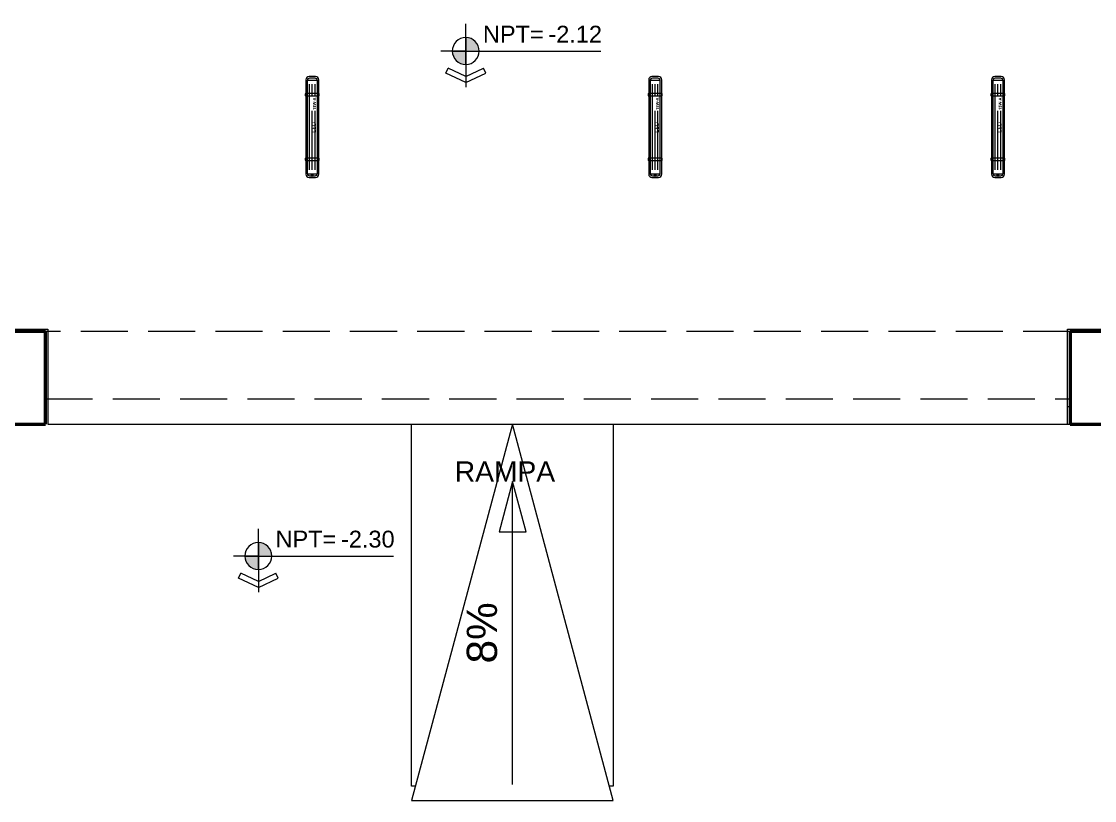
# Model space of a CAD drawing. Header units: metres. Extents: x -4 to 54.5, y -3.3 to 43.7.
# Drawn here: x 25.93 to 32.3, y 27.45 to 32.08 of the extents above; entities that cross this region are included whole.
import ezdxf

# ---------------------------------------------------------------- set-up
doc = ezdxf.new("R2010")
doc.units = ezdxf.units.M
doc.linetypes.add('Derribado', pattern=[0.4, 0.28, -0.12])
doc.layers.get('0').update_dxf_attribs({"color": 8})
for name, color, linetype, lineweight in [('A-AREA', 8, 'Continuous', 9), ('A-DETL', 8, 'Continuous', 9), ('A-DETL-THIN', 8, 'Continuous', 9), ('A-FLOR', 8, 'Continuous', 18), ('G-ANNO-DIMS', 8, 'Continuous', 9), ('G-ANNO-TEXT', 8, 'Continuous', 9), ('S-COLS', 8, 'Continuous', 9)]:
    doc.layers.add(name, color=color, linetype=linetype, lineweight=lineweight)
doc.layers.add('IE-LUM-L-01-15', color=5, linetype='Continuous', lineweight=18, true_color=0x126b94)
doc.styles.add('Arial', font='arial.ttf', dxfattribs={"height": 0.12})
doc.styles.add('Arial_5', font='arial.ttf', dxfattribs={"height": 0.1})
doc.styles.add('Arial_7', font='arial.ttf', dxfattribs={"height": 0.18})
doc.styles.add('EI_LUM_BOLD', font='OpenSans-Semibold.ttf')
doc.styles.add('EI_LUM_REGULAR', font='OpenSans-Regular.ttf')

# ---------------------------------------------------------------- blocks, each defined once
blk = doc.blocks.new('Cotas de elevación - CotaEleVacíoNNpt-3697023-NIV_A_S01_SÓTANO 1')
at = {"layer": 'G-ANNO-DIMS'}
h = blk.add_hatch(color=256, dxfattribs=at)
edge = h.paths.add_edge_path()
edge.add_arc((0, 0.002141), 0.0008, 0, 90, ccw=False)
edge.add_line((0.0008, 0.002141), (0, 0.002141))
edge.add_line((0, 0.002141), (0, 0.002941))
h = blk.add_hatch(color=256, dxfattribs=at)
edge = h.paths.add_edge_path()
edge.add_arc((0, 0.002141), 0.0008, 0, 90, ccw=False)
edge.add_line((0.0008, 0.002141), (0, 0.002141))
edge.add_line((0, 0.002141), (0, 0.002941))
h = blk.add_hatch(color=256, dxfattribs=at)
edge = h.paths.add_edge_path()
edge.add_line((-0.0008, 0.002141), (0, 0.002141))
edge.add_line((0, 0.002141), (0, 0.001341))
edge.add_arc((0, 0.002141), 0.0008, 180, 270, ccw=False)
for p, q in [((0, 0.002141), (0, 0.003749)), ((0, 0.002941), (0, 0.002141)), ((0, 0.002141), (0, 0.002941)), ((0, 0.002141), (0, 0.002941)), ((0, 0.002941), (0, 0.002141)), ((0, 0.002141), (-0.001482, 0.002141)), ((-0.0008, 0.002141), (0, 0.002141)), ((0, 0.002141), (-0.0008, 0.002141)), ((-0.0008, 0.002141), (0, 0.002141)), ((0, 0.002141), (0.0008, 0.002141)), ((0, 0.001341), (0, 0.002141)), ((0, 0.002141), (0.0008, 0.002141)), ((0, 0.002141), (0.008028, 0.002141)), ((0, 0.002141), (0, 0)), ((-0.001183, 0.000825), (-0.001045, 0.00112)), ((0, 0.000273), (-0.001183, 0.000825)), ((0, 0.000633), (-0.001045, 0.00112)), ((0, 0.000633), (0.001045, 0.00112)), ((0, 0.000273), (0.001183, 0.000825)), ((0.001183, 0.000825), (0.001045, 0.00112))]:
    blk.add_line(p, q, dxfattribs=at)
for start, end in [(360, 180), (90, 180), (90, 180), (360, 90), (360, 90), (180, 360), (180, 270)]:
    blk.add_arc((0, 0.002141), 0.0008, start, end, dxfattribs=at)
blk = doc.blocks.new('EST-ColumnaRectangularConcretoEst - C155x55cm-V8-NIV_A_S01_SÓTANO 1')
at = {"layer": 'S-COLS', "lineweight": 50}
for p, q in [((0.275, 0.275), (-0.275, 0.275)), ((-0.275, 0.275), (-0.275, -0.275)), ((0.275, -0.275), (0.275, 0.275)), ((-0.275, -0.275), (0.275, -0.275))]:
    blk.add_line(p, q, dxfattribs=at)
blk = doc.blocks.new('EST-ColumnaRectangularConcretoEst - C155x55cm-V9-NIV_A_S01_SÓTANO 1')
at = {"layer": 'S-COLS', "lineweight": 50}
for p, q in [((0.275, 0.275), (-0.275, 0.275)), ((-0.275, 0.275), (-0.275, -0.275)), ((0.275, -0.275), (0.275, 0.275)), ((-0.275, -0.275), (0.275, -0.275))]:
    blk.add_line(p, q, dxfattribs=at)
blk = doc.blocks.new('EI_LUM_L_01_15')
at = {"color": 0, "lineweight": 13}
for p, q in [((-0.2785, 0.0293), (-0.2785, -0.0293)), ((0.2785, 0.0293), (0.2785, -0.0293))]:
    blk.add_line(p, q, dxfattribs=at)
at = {"color": 0, "lineweight": 9}
for p, q in [((-0.2546, 0.0162), (0.2546, 0.0162)), ((-0.2546, 0), (0.0959, 0)), ((0.1824, 0), (0.2546, 0)), ((-0.2546, -0.0162), (0.0959, -0.0162)), ((0.1824, -0.0162), (0.2546, -0.0162))]:
    blk.add_line(p, q, dxfattribs=at)
at = {"color": 0, "lineweight": 13}
blk.add_lwpolyline([(-0.2802, -0.0385), (0.2802, -0.0385, 0.414214), (0.2995, -0.0193), (0.2995, 0.0192, 0.414214), (0.2802, 0.0385), (-0.2802, 0.0385, 0.414214), (-0.2995, 0.0192), (-0.2995, -0.0193, 0.414214)], format="xyb", close=True, dxfattribs=at)
at = {"color": 0, "lineweight": 9}
for points in [[(-0.2753, -0.0302), (0.2753, -0.0302, 0.414214), (0.2893, -0.0162), (0.2893, 0.0162, 0.414214), (0.2753, 0.0302), (-0.2753, 0.0302, 0.414214), (-0.2893, 0.0162), (-0.2893, -0.0162, 0.414214)], [(-0.1964, -0.0416), (-0.187, -0.0416, 0.414214), (-0.1851, -0.0397), (-0.1851, 0.0397, 0.414214), (-0.187, 0.0416), (-0.1964, 0.0416, 0.414214), (-0.1983, 0.0397), (-0.1983, -0.0397, 0.414214)], [(0.187, -0.0416), (0.1964, -0.0416, 0.414214), (0.1983, -0.0397), (0.1983, 0.0397, 0.414214), (0.1964, 0.0416), (0.187, 0.0416, 0.414214), (0.1851, 0.0397), (0.1851, -0.0397, 0.414214)]]:
    blk.add_lwpolyline(points, format="xyb", close=True, dxfattribs=at)
blk.add_circle((-0.2875, 0), 0.00577, dxfattribs=at)
for s, height, style, p in [('LED', 0.02715, 'EI_LUM_REGULAR', (-0.0343, -0.0216)), ('15W-A', 0.01745, 'EI_LUM_BOLD', (0.1016, -0.0216))]:
    blk.add_text(s, height=height, dxfattribs=dict(at, style=style)).set_placement(p)
at = {"style": 'EI_LUM_REGULAR', "flags": 1}
for tag in ['ANCHO_CUERPO_MM', 'ALTURA_M', 'AMBIENTE', 'TIPO', 'ID', 'IP', 'GIRO_REFERENCIA', 'DESCRIPCION', 'POTENCIA_W', 'FLUJO_NOMINAL_LM', 'FLUJO_CALCULO_LM', 'MONTAJE', 'PAGINA_PDF', 'NUMERO_LOCAL', 'ESTADO', 'LARGO_CUERPO_MM', 'DIAMETRO_CUERPO_MM', 'REFERENCIA_DIMENSIONAL', 'NPT_M', 'FUENTE_XY']:
    blk.add_attdef(tag, (0, 0), '', height=0.025, dxfattribs=at)

msp = doc.modelspace()

# ---------------------------------------------------------------- linework, layer by layer
at = {"layer": 'A-AREA'}
msp.add_line((32.145, 29.79), (32.16, 29.79), dxfattribs=at)
at = {"layer": 'A-DETL', "linetype": 'Derribado', "lineweight": 18}
for p, q in [((32.16, 30.235), (26.07, 30.235)), ((26.07, 30.235), (26.07, 29.835)), ((32.16, 29.835), (32.16, 30.235)), ((26.07, 29.835), (32.16, 29.835))]:
    msp.add_line(p, q, dxfattribs=at)
at = {"layer": 'A-DETL-THIN'}
for p, q in [((28.845, 29.685), (28.245, 27.45)), ((29.445, 27.45), (28.845, 29.685)), ((28.245, 27.45), (29.445, 27.45))]:
    msp.add_line(p, q, dxfattribs=at)
at = {"layer": 'A-FLOR', "lineweight": 9}
for p, q in [((25.505, 30.25), (26.085, 30.25)), ((26.085, 30.25), (26.085, 29.685)), ((32.145, 29.685), (32.145, 30.25)), ((32.145, 30.25), (32.71, 30.25)), ((26.085, 29.685), (32.16, 29.685)), ((28.245, 27.535), (28.245, 29.685)), ((29.445, 29.685), (29.445, 27.535)), ((28.2678, 27.535), (28.245, 27.535)), ((29.445, 27.535), (29.4222, 27.535))]:
    msp.add_line(p, q, dxfattribs=at)
at = {"layer": 'G-ANNO-DIMS'}
for p, q in [((28.846, 29.3448), (28.7656, 29.0448)), ((28.9264, 29.0448), (28.846, 29.3448)), ((28.846, 27.5448), (28.846, 29.3448)), ((28.7656, 29.0448), (28.9264, 29.0448))]:
    msp.add_line(p, q, dxfattribs=at)

# ---------------------------------------------------------------- block references
at = {"layer": 'G-ANNO-DIMS', "xscale": 99.99999999999991, "yscale": 99.99999999999991, "zscale": 99.99999999999991}
for p in [(28.5681, 31.6868), (27.3355, 28.688)]:
    msp.add_blockref('Cotas de elevación - CotaEleVacíoNNpt-3697023-NIV_A_S01_SÓTANO 1', p, dxfattribs=at)
at = {"layer": 'IE-LUM-L-01-15', "rotation": 90}
for p in [(27.656, 31.45), (29.694, 31.45), (31.731, 31.45)]:
    msp.add_blockref('EI_LUM_L_01_15', p, dxfattribs=at)
at = {"layer": 'S-COLS', "lineweight": 5}
for name, p in [('EST-ColumnaRectangularConcretoEst - C155x55cm-V9-NIV_A_S01_SÓTANO 1', (25.795, 29.96)), ('EST-ColumnaRectangularConcretoEst - C155x55cm-V8-NIV_A_S01_SÓTANO 1', (32.435, 29.96))]:
    msp.add_blockref(name, p, dxfattribs=at)

# ---------------------------------------------------------------- texts
at = {"layer": 'G-ANNO-DIMS', "insert": (28.5738, 28.2639), "char_height": 0.18, "width": 0.434117, "attachment_point": 1, "rotation": 90, "line_spacing_factor": 0.941778, "style": 'Arial_7'}
msp.add_mtext('8%', dxfattribs=at)
at = {"layer": 'G-ANNO-TEXT', "insert": (28.503, 29.4642), "char_height": 0.12, "width": 0.76962, "attachment_point": 1, "style": 'Arial'}
msp.add_mtext('RAMPA', dxfattribs=at)

# ---------------------------------------------------------------- next in the draw order: texts
at = {"layer": 'G-ANNO-DIMS', "char_height": 0.1, "width": 0.416877, "attachment_point": 1, "style": 'Arial_5', "bg_fill": 3, "box_fill_scale": 1.25, "bg_fill_color": 9, "bg_fill_true_color": 13158600, "bg_fill_transparency": 0}
for insert in [(28.6701, 32.0517), (27.4376, 29.0528)]:
    msp.add_mtext('NPT=', dxfattribs=dict(at, insert=insert))

# ---------------------------------------------------------------- next in the draw order: texts
at = {"layer": 'G-ANNO-DIMS', "char_height": 0.1, "width": 0.380758, "attachment_point": 1, "line_spacing_factor": 0.941778, "style": 'Arial_5', "bg_fill": 3, "box_fill_scale": 1.25, "bg_fill_color": 9, "bg_fill_true_color": 13158600, "bg_fill_transparency": 0}
for s, insert in [('-2.12', (29.0594, 32.0514)), ('-2.30', (27.8269, 29.0525))]:
    msp.add_mtext(s, dxfattribs=dict(at, insert=insert))

doc.saveas('drawing.dxf')
